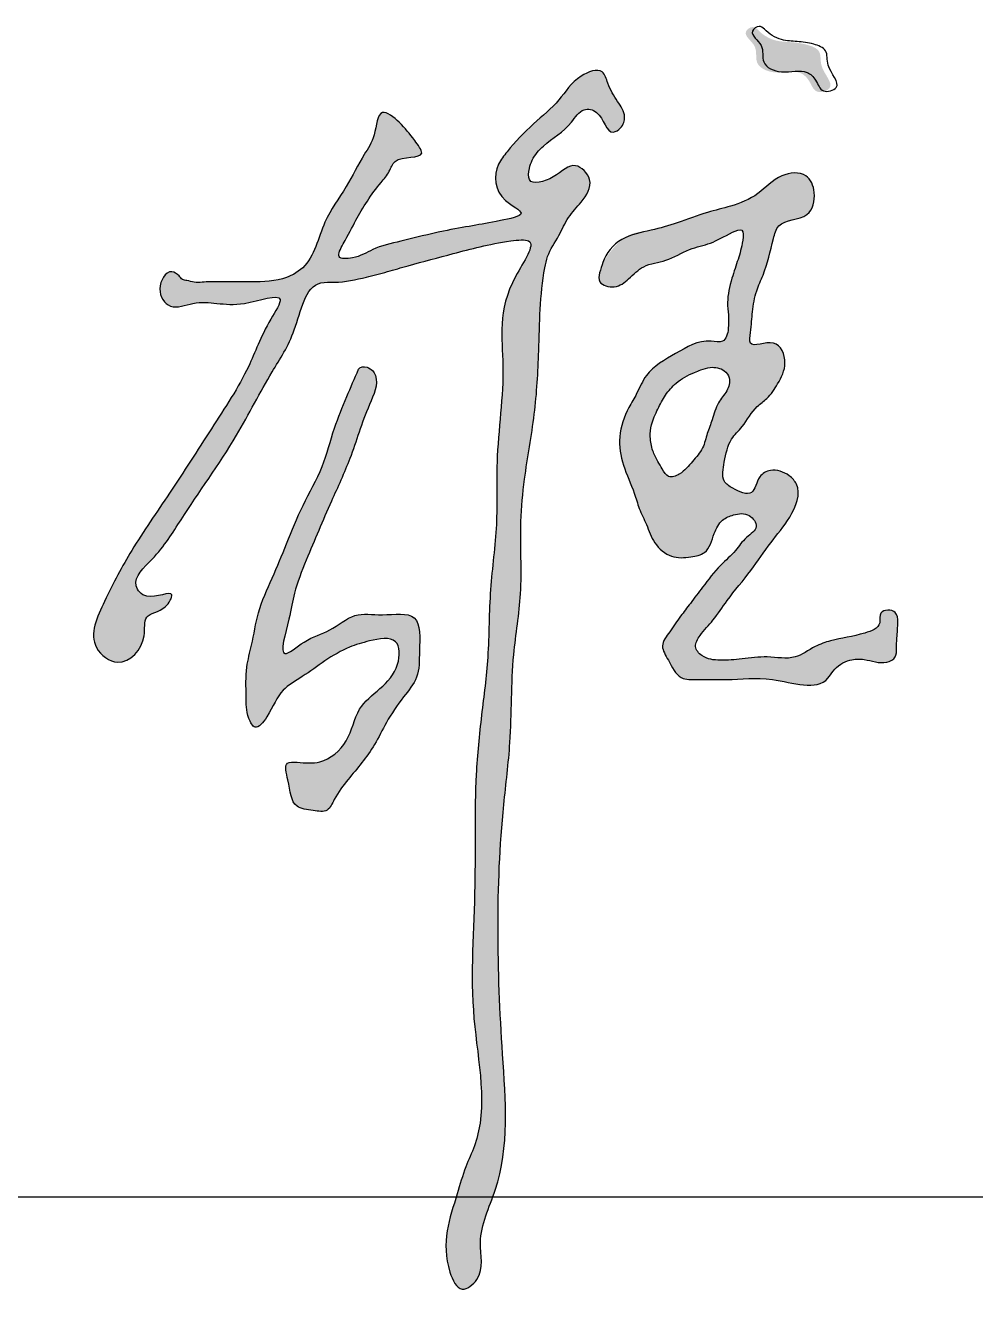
# Model space of a CAD drawing. Extents: x 28773 to 175644, y 7355 to 486294.
# Drawn here: x 173229 to 173793, y 333561 to 334316 of the extents above; entities that cross this region are included whole.
import ezdxf

# ---------------------------------------------------------------- set-up
doc = ezdxf.new("R2010")
doc.units = 0
doc.header["$LTSCALE"] = 1000
doc.header["$MEASUREMENT"] = 0
doc.layers.add('文字和字符', color=7, linetype='Continuous')

msp = doc.modelspace()

# ---------------------------------------------------------------- hatches: boundary and pattern name
h = msp.add_hatch(color=6)
edge = h.paths.add_edge_path()
edge.add_spline(control_points=[(173664, 334313.6), (173666.69, 334310.67), (173673.15, 334306.63), (173683.82, 334306.3), (173692.41, 334305.24), (173702.35, 334301.49), (173699.86, 334290.1), (173712.16, 334279.2), (173697.66, 334274.86), (173695.21, 334283.35), (173687.42, 334290.67), (173675.66, 334286.07), (173661.08, 334292.28), (173664.85, 334304.47), (173653.77, 334310.87), (173660.52, 334316.15), (173663.21, 334314.46), (173664, 334313.6)], knot_values=[0, 0, 0, 0, 9.941955, 17.81997, 26.06635, 32.772253, 40.050923, 51.788007, 58.187099, 64.698727, 70.459521, 83.166695, 93.225525, 101.466789, 109.786091, 113.761149, 116.674069, 116.674069, 116.674069, 116.674069], degree=3, periodic=0)
at = {"layer": '文字和字符'}
h = msp.add_hatch(color=6, dxfattribs=at)
edge = h.paths.add_edge_path()
edge.add_spline(control_points=[(173338.63, 334163.77), (173338.87, 334163.77), (173363.37, 334163.89), (173378.73, 334163.42), (173400.08, 334173.86), (173404.12, 334198.81), (173419.42, 334218.99), (173428.44, 334237.47), (173437.08, 334249.76), (173438.15, 334269.35), (173453.1, 334257.2), (173457.99, 334250.31), (173469.29, 334235.9), (173448.26, 334239.55), (173445.21, 334228.61), (173435.88, 334218.26), (173426.05, 334202.91), (173419.88, 334189.84), (173412.31, 334177.07), (173426.22, 334177.51), (173435.64, 334184.18), (173454.96, 334188.51), (173474.01, 334193.49), (173494.96, 334197.1), (173507.58, 334199.41), (173529.43, 334203.69), (173507.51, 334213.24), (173506.74, 334230.48), (173517.76, 334244.86), (173529.76, 334257.43), (173546.65, 334270.95), (173554.74, 334285.4), (173571.92, 334291.97), (173575.17, 334279.63), (173580.01, 334271.85), (173586.17, 334262.99), (173583.53, 334255.44), (173574.4, 334249.55), (173571.94, 334264.98), (173558.95, 334267.57), (173551.52, 334254.1), (173538.98, 334247.75), (173530.24, 334237.8), (173528.03, 334230.92), (173526.75, 334220.16), (173544.57, 334225.17), (173554.19, 334236.96), (173567.77, 334223.7), (173559.69, 334211.13), (173550.9, 334202.4), (173545.88, 334190.39), (173539.32, 334181.25), (173534.39, 334158.02), (173534.34, 334126.57), (173531.98, 334084.45), (173525.51, 334051), (173522.1, 334015.36), (173524.81, 333980.35), (173517.02, 333936.92), (173518.13, 333894.82), (173507.87, 333816.02), (173509.58, 333727.95), (173517.52, 333638.41), (173495.73, 333596.65), (173502.61, 333573.65), (173486.78, 333561.03), (173473.89, 333589.1), (173482.91, 333611.79), (173489.61, 333636.69), (173505.24, 333668.74), (173490.76, 333727.76), (173497.21, 333800.27), (173495.02, 333860.77), (173499.61, 333905.85), (173504.49, 333942.38), (173504.08, 333980.39), (173509.84, 334018.92), (173507.62, 334063.06), (173515.84, 334114.42), (173507.49, 334152.21), (173535.36, 334190.27), (173506.47, 334186.86), (173486.1, 334181.2), (173460.83, 334174.76), (173443.86, 334169.64), (173429.25, 334166.02), (173416.41, 334162.86), (173395.3, 334164.51), (173390.63, 334133.55), (173372.49, 334106.75), (173352.56, 334066.87), (173325.69, 334030.35), (173308.66, 334001.9), (173290.4, 333986.19), (173301.38, 333972.81), (173319.61, 333982.67), (173311.31, 333967.23), (173298.21, 333966.88), (173301.49, 333948.7), (173286.02, 333932.1), (173264.04, 333948.9), (173277.13, 333977.15), (173292.05, 334005.78), (173315.76, 334039.51), (173338.3, 334075.2), (173361.64, 334110.4), (173369.24, 334133.93), (173386.11, 334159.41), (173351.46, 334145.97), (173335.04, 334154.78), (173314.56, 334145.98), (173305.67, 334159.04), (173313.26, 334172.26), (173319.81, 334167.85), (173321.8, 334164.76), (173325.45, 334164.44), (173329.97, 334162.73), (173338.52, 334163.77), (173338.63, 334163.77)], knot_values=[0, 0, 0, 0, 30.010681, 59.710914, 78.593199, 120.407305, 154.524141, 185.004149, 203.061643, 222.774317, 238.80713, 258.455944, 270.333782, 293.330836, 302.766156, 314.154011, 351.592667, 373.783884, 384.727657, 395.744414, 413.857163, 437.957453, 474.261753, 498.637383, 521.996218, 540.039757, 556.440551, 586.981856, 599.46137, 631.292047, 659.861277, 686.798362, 704.454635, 714.77327, 731.806988, 745.746399, 755.60273, 762.331918, 783.607358, 794.2488, 808.935268, 839.224822, 854.000646, 861.29652, 870.524529, 890.282084, 910.927322, 927.245681, 946.958313, 963.356978, 980.390735, 1000.003082, 1009.515457, 1078.314372, 1130.678307, 1184.843128, 1219.935368, 1279.461792, 1329.992924, 1402.614913, 1454.086505, 1659.988392, 1772.185683, 1817.246483, 1847.677046, 1862.240127, 1879.608782, 1944.488332, 1967.79145, 1986.349178, 2091.415626, 2201.453187, 2292.790848, 2342.000053, 2390.03078, 2446.006624, 2499.916829, 2551.206876, 2630.928051, 2705.368541, 2736.511304, 2751.139397, 2799.882761, 2838.437816, 2856.100871, 2874.060326, 2900.839764, 2911.90203, 2956.44123, 2995.684828, 3055.617738, 3138.927419, 3179.415616, 3204.798199, 3217.112426, 3237.828089, 3249.032304, 3266.585733, 3281.97368, 3312.759311, 3333.895438, 3372.534497, 3420.293911, 3476.863372, 3540.284988, 3599.822241, 3643.146119, 3661.15915, 3690.737213, 3733.200125, 3751.837118, 3768.448916, 3785.656639, 3792.541545, 3796.752385, 3800.355287, 3806.580356, 3819.839144, 3819.839144, 3819.839144, 3819.839144], degree=3, periodic=0)
h = msp.add_hatch(color=6, dxfattribs=at)
edge = h.paths.add_edge_path()
edge.add_spline(control_points=[(173571.98, 334175.16), (173572.03, 334175.35), (173583.35, 334193.58), (173599.81, 334193.38), (173617.18, 334198.95), (173632.47, 334204.92), (173649.03, 334208.63), (173664.92, 334214.97), (173675.58, 334227.99), (173693.41, 334229.74), (173699.16, 334216.04), (173694.95, 334199.48), (173676.42, 334201.45), (173671.92, 334184.25), (173669.16, 334171.48), (173662.59, 334157.76), (173660.62, 334145.74), (173660.18, 334136.42), (173657.95, 334122.84), (173675.87, 334132.15), (173682.26, 334114.79), (173676.34, 334103.72), (173670.62, 334094.74), (173661.19, 334088.5), (173656.41, 334078.58), (173646.51, 334069.45), (173644.42, 334057.95), (173641.96, 334045.8), (173650.06, 334039.93), (173662.15, 334034.92), (173663.35, 334048.05), (173672.75, 334053.08), (173681.71, 334050.04), (173690.83, 334040.22), (173683.67, 334022.75), (173671.18, 334008.74), (173659.77, 333991.05), (173647.13, 333976.85), (173638.1, 333962.79), (173630.62, 333955.23), (173625.39, 333946.91), (173631.76, 333939.47), (173642.32, 333938.4), (173655.29, 333939.47), (173669.94, 333941.67), (173685.71, 333938.27), (173696.71, 333946.9), (173710.85, 333951.77), (173723.3, 333953.03), (173737.99, 333958.43), (173735.3, 333968.86), (173747.02, 333969.15), (173747.32, 333960.73), (173746.76, 333953.8), (173746.34, 333947), (173746.51, 333939.96), (173737.91, 333935.76), (173729.03, 333939.71), (173717.45, 333939.4), (173709.73, 333934.46), (173701.13, 333919.31), (173673.08, 333930.06), (173648.75, 333926.76), (173631.08, 333927.48), (173616.41, 333926.88), (173611.87, 333937.8), (173605.36, 333947.31), (173612.27, 333956.41), (173617.68, 333964.42), (173624.42, 333973.23), (173632.19, 333983.43), (173640.44, 333994.49), (173650.83, 334003.1), (173656.02, 334011.64), (173665.63, 334017.34), (173658.79, 334026.76), (173650.17, 334025.66), (173641.86, 334022.36), (173637.38, 334013.29), (173634.7, 334002.19), (173623.17, 333999.78), (173611.99, 333999.13), (173601.88, 334007.9), (173598.25, 334019.07), (173593.35, 334028.55), (173590.1, 334040.82), (173583.42, 334054.09), (173580.52, 334072.12), (173585.71, 334086.65), (173592.67, 334097.87), (173598.18, 334111.75), (173615.59, 334120.89), (173630.18, 334130.36), (173644.52, 334126.67), (173647.75, 334139.21), (173644.93, 334150.95), (173648.12, 334164.95), (173652.47, 334177.33), (173654.74, 334185.4), (173656.01, 334196.26), (173644.99, 334191.45), (173637.08, 334186.34), (173622.19, 334183.47), (173610.47, 334175.51), (173596.1, 334174.46), (173587.81, 334165.54), (173579.83, 334159.56), (173566.11, 334161.59), (173571.94, 334175.04), (173571.98, 334175.16)], knot_values=[0, 0, 0, 0, 24.512001, 49.882294, 72.277412, 98.738469, 118.409447, 143.109669, 167.776883, 187.618262, 203.042037, 222.126752, 247.275306, 258.48372, 289.86628, 303.795246, 321.379231, 338.707377, 347.328395, 366.307106, 385.237264, 403.506228, 418.562709, 428.786369, 449.648574, 463.118664, 483.023077, 498.54091, 507.708607, 523.614939, 538.272825, 548.331434, 564.446663, 573.613544, 601.356343, 627.727416, 655.753502, 687.468657, 707.386499, 724.030195, 733.822997, 742.988374, 758.369859, 776.521682, 797.368312, 820.285411, 838.875384, 852.53501, 881.495768, 896.424896, 904.484831, 916.221913, 924.49056, 934.624145, 946.353648, 953.359124, 961.492881, 980.267656, 992.004738, 1008.557493, 1015.80342, 1061.650078, 1099.490071, 1123.473109, 1136.892554, 1154.792681, 1167.453766, 1180.555905, 1196.223819, 1209.542153, 1226.270416, 1249.735518, 1266.970627, 1281.05191, 1293.130439, 1303.91699, 1316.71909, 1326.731209, 1339.888064, 1357.279911, 1369.076666, 1385.0742, 1402.881823, 1419.32573, 1433.82478, 1447.087554, 1471.921893, 1495.500471, 1520.791964, 1533.894554, 1550.83807, 1581.024251, 1611.984954, 1621.45011, 1633.096343, 1654.387173, 1674.742462, 1691.115782, 1707.380906, 1715.678547, 1723.570803, 1743.940975, 1761.902668, 1783.344225, 1802.439161, 1818.418402, 1831.919163, 1844.453477, 1860.498716, 1860.498716, 1860.498716, 1860.498716], degree=3, periodic=0)
edge = h.paths.add_edge_path(flags=16)
edge.add_spline(control_points=[(173626.37, 334109.81), (173626.24, 334109.76), (173614.56, 334104.04), (173609.07, 334096.7), (173604.41, 334087.84), (173600.64, 334079.78), (173599.75, 334071.14), (173601.1, 334063.63), (173604.27, 334057.37), (173607.3, 334052.46), (173610.57, 334046.32), (173619.48, 334049.87), (173624.87, 334056.68), (173631.81, 334064.32), (173633.7, 334073.55), (173637.34, 334082.23), (173639.53, 334091.67), (173645.85, 334098.19), (173648.24, 334105.92), (173643.66, 334112.24), (173636.15, 334113.33), (173631.47, 334111.94), (173626.41, 334109.83), (173626.37, 334109.81)], knot_values=[0, 0, 0, 0, 17.49913, 30.768414, 43.809406, 57.820521, 67.761158, 79.395962, 89.172864, 96.402516, 104.532234, 113.624822, 128.719094, 142.570854, 155.091253, 167.081152, 182.063386, 194.044375, 204.792336, 212.007375, 223.839632, 231.821798, 237.531752, 237.531752, 237.531752, 237.531752], degree=3, periodic=0)
h = msp.add_hatch(color=6, dxfattribs=at)
edge = h.paths.add_edge_path()
edge.add_spline(control_points=[(173426.69, 334111.72), (173426.61, 334111.55), (173418.26, 334091.95), (173411.88, 334076.67), (173405.92, 334052.59), (173393.27, 334031.42), (173384.33, 334008.75), (173375.51, 333987.53), (173366.48, 333968.03), (173364.03, 333949.67), (173359.27, 333933.53), (173360.12, 333918.36), (173359.76, 333906.98), (173365.53, 333895.79), (173375.48, 333908.94), (173379.1, 333920.72), (173394.4, 333929.28), (173406.5, 333938.66), (173420.1, 333946.6), (173433.36, 333950.46), (173451.47, 333953.97), (173451.17, 333925.7), (173425.67, 333916.33), (173422, 333889.91), (173405.85, 333876.6), (173393.54, 333877.93), (173381.59, 333878.57), (173386.21, 333864.41), (173386.39, 333850.97), (173399.12, 333849.61), (173408.78, 333847.92), (173413.18, 333858.65), (173422.69, 333870.69), (173435.01, 333884.99), (173443.52, 333902.93), (173452.23, 333915.79), (173463.17, 333928.74), (173462.47, 333944.83), (173464.53, 333968.86), (173441.02, 333964.53), (173423.93, 333967.89), (173409.81, 333955.13), (173396.17, 333952.3), (173377.55, 333935.75), (173386.03, 333963.85), (173388.16, 333979.66), (173397.92, 334004.08), (173408.92, 334029.99), (173423.13, 334060.52), (173430.09, 334085.32), (173439.6, 334104.2), (173433.6, 334114.57), (173426.71, 334111.78), (173426.69, 334111.72)], knot_values=[0, 0, 0, 0, 24.542793, 52.435959, 85.650583, 121.512598, 155.916917, 186.540407, 217.474406, 244.606868, 263.102829, 287.388558, 305.597528, 314.527085, 327.332873, 353.193682, 372.630675, 395.352625, 418.617204, 435.772151, 457.249665, 475.959444, 524.49024, 552.742939, 580.507685, 599.437854, 607.362997, 621.159879, 644.090151, 657.95728, 669.398503, 679.892715, 700.008206, 736.031643, 756.664286, 782.242284, 801.590045, 823.390719, 851.090423, 877.54929, 900.135028, 924.011869, 947.574779, 965.855715, 994.232281, 1016.328926, 1045.309406, 1098.032674, 1136.336698, 1183.774373, 1208.195694, 1217.866995, 1225.149506, 1225.149506, 1225.149506, 1225.149506], degree=3, periodic=0)

# ---------------------------------------------------------------- linework, layer by layer
msp.add_line((166644.07, 333619.66), (174644.07, 333619.66))
at = {"layer": '文字和字符', "color": 6}
for points, start_tangent, end_tangent in [([(173667.9, 334313.97), (173678.06, 334307.72), (173687.44, 334306.55), (173697.21, 334304.99), (173704.25, 334301.08), (173705.81, 334292.49), (173710.5, 334279.21), (173703.07, 334277.26), (173698.38, 334283.51), (173693.3, 334288.19), (173678.06, 334288.58), (173667.5, 334294.44), (173665.94, 334304.21), (173660.86, 334312.8), (173664.77, 334315.54), (173667.9, 334313.97)], (0.676765, -0.736199), (0.676765, -0.736199)), ([(173338.63, 334163.77), (173360.25, 334163.77), (173381.58, 334165.56), (173393.53, 334172.08), (173406.77, 334199.14), (173419.31, 334220.29), (173430.13, 334239.41), (173435.95, 334251.05), (173440.94, 334264.35), (173450.92, 334258.53), (173460.07, 334247.72), (173464.23, 334240.24), (173448.43, 334235.26), (173444.96, 334229.41), (173440.11, 334222.79), (173425.14, 334200.34), (173417.65, 334186.21), (173415.15, 334178.73), (173423.05, 334177.91), (173435.12, 334182.89), (173451.75, 334187.87), (173477.23, 334193.85), (173494.5, 334197.05), (173511.05, 334200.11), (173523.29, 334204.5), (173514.14, 334211.98), (173509.98, 334233.59), (173514.97, 334241.07), (173530.78, 334257.7), (173545.75, 334271.83), (173559.06, 334285.96), (173571.54, 334288.46), (173574.86, 334281.81), (173580.69, 334271), (173584.84, 334261.86), (173582.35, 334255.21), (173578.19, 334252.71), (173568.21, 334264.35), (173560.72, 334266.01), (173553.24, 334258.53), (173536.6, 334244.4), (173529.94, 334236.09), (173528.28, 334231.1), (173528.28, 334224.45), (173542.42, 334226.11), (173555.73, 334232.76), (173564.05, 334224.45), (173559.06, 334211.15), (173551.57, 334202), (173545.75, 334191.2), (173539.09, 334178.73), (173537.43, 334172.08), (173533.82, 334122.63), (173531.17, 334084.99), (173525.39, 334046.39), (173523.2, 334021.19), (173523, 333978.29), (173518.98, 333942.1), (173516.68, 333889.82), (173513.04, 333852.9), (173512.31, 333704.52), (173507.95, 333623.78), (173499.21, 333592.51), (173497.03, 333570.69), (173488.29, 333564.87), (173481.02, 333575.05), (173485.38, 333621.6), (173490.48, 333637.6), (173495.57, 333649.97), (173495.33, 333725.69), (173495.81, 333804.98), (173496.61, 333870.8), (173499.83, 333906.12), (173503.47, 333940.54), (173505.16, 333980.84), (173508.61, 334019.54), (173509.01, 334056.5), (173512.54, 334113.84), (173520.07, 334166.95), (173527.8, 334188.02), (173517.26, 334188.02), (173482.95, 334180.47), (173456.12, 334173.28), (173443.88, 334169.76), (173431.35, 334166.54), (173412.3, 334163.43), (173404.34, 334163.08), (173388.55, 334135.13), (173375.37, 334110.11), (173354.18, 334072.47), (173321.23, 334022.29), (173303.97, 333998.77), (173294.55, 333983.08), (173300.83, 333976.81), (173315.74, 333977.6), (173311.81, 333970.54), (173300.83, 333964.27), (173299.26, 333953.29), (173283.57, 333937.61), (173271.01, 333946.23), (173275.72, 333973.67), (173291.94, 334004.03), (173314.37, 334038.07), (173339.28, 334076.4), (173361.25, 334113.25), (173374.58, 334141.48), (173380.08, 334153.24), (173358.89, 334150.89), (173328.29, 334150.89), (173314.95, 334149.32), (173308.67, 334159.51), (173315.74, 334169.71), (173320.02, 334167.2), (173322.17, 334165.06), (173324.69, 334164.43), (173329.08, 334163.5), (173338.63, 334163.77)], (1, 0), (1, 0)), ([(173571.98, 334175.16), (173583.17, 334188.83), (173600.58, 334194.42), (173616.12, 334198.77), (173634.15, 334204.98), (173647.82, 334208.71), (173663.99, 334216.17), (173678.29, 334226.73), (173692.58, 334226.73), (173697.56, 334216.79), (173693.21, 334203.74), (173676.42, 334196.91), (173673.31, 334189.45), (173667.1, 334167.71), (173663.37, 334158.39), (173660.88, 334145.96), (173659.64, 334133.54), (173659.64, 334127.32), (173673.31, 334127.32), (173680.15, 334115.52), (173675.8, 334103.09), (173669.33, 334094.38), (173663.69, 334089.64), (173654.66, 334077.62), (173648.45, 334070.17), (173644.09, 334056.5), (173644.09, 334045.32), (173649.07, 334040.97), (173660.26, 334038.48), (173665.23, 334047.8), (173671.45, 334051.53), (173682.64, 334048.42), (173686.99, 334043.45), (173682.96, 334023.87), (173671.68, 334008.58), (173659.91, 333992.16), (173645.77, 333974.21), (173637.35, 333962.58), (173629.67, 333953.37), (173626.98, 333946.85), (173630.82, 333941.47), (173641.57, 333938.79), (173654.63, 333939.55), (173669.61, 333940.7), (173686.13, 333940.7), (173698.03, 333946.85), (173707.25, 333950.3), (173727.61, 333954.91), (173736.44, 333961.05), (173737.21, 333966.8), (173745.66, 333967.19), (173747.19, 333961.43), (173746.81, 333954.14), (173746.43, 333945.69), (173745.66, 333940.7), (173740.67, 333937.63), (173727.22, 333939.17), (173718.77, 333938.79), (173708.79, 333932.26), (173705.71, 333928.04), (173672.68, 333927.27), (173645.41, 333927.27), (173628.13, 333927.27), (173618.53, 333928.42), (173610.85, 333938.79), (173607.39, 333947.23), (173611.62, 333955.67), (173618.15, 333964.89), (173623.91, 333972.56), (173631.2, 333982.16), (173641.96, 333995.21), (173650.76, 334003.97), (173657.32, 334011.71), (173663.08, 334018.24), (173658.86, 334024.76), (173649.64, 334025.15), (173643.11, 334022.08), (173638.12, 334014.02), (173632.36, 334002.88), (173624.29, 334000.2), (173612.77, 334000.58), (173602.78, 334008.64), (173597.79, 334019.39), (173593.59, 334028.96), (173590.6, 334038.04), (173584.17, 334054.73), (173581.99, 334071.59), (173587.43, 334088.98), (173591.99, 334097.25), (173597.77, 334108.01), (173615.17, 334121.06), (173636.25, 334128.38), (173643.07, 334128.38), (173646.48, 334136.05), (173646.05, 334151.39), (173648.64, 334165.82), (173652.26, 334177.06), (173655.01, 334188.45), (173654.58, 334194.42), (173649.04, 334193.14), (173635.82, 334186.75), (173623.46, 334182.91), (173609.39, 334176.52), (173596.17, 334172.69), (173587.22, 334165.45), (173578.7, 334160.76), (173570.17, 334163.74), (173571.98, 334175.16)], (0.284283, 0.95874), (0.284283, 0.95874)), ([(173426.69, 334111.72), (173419.77, 334095.45), (173412.44, 334076.73), (173405.11, 334053.94), (173393.71, 334030.75), (173383.94, 334007.97), (173375.39, 333987.62), (173367.24, 333966.87), (173363.17, 333947.74), (173360.32, 333934.72), (173359.91, 333917.23), (173361.54, 333904.21), (173365.21, 333898.92), (173372.13, 333905.02), (173381.9, 333920.89), (173393.3, 333929.03), (173406.74, 333938.39), (173421.4, 333946.52), (173433.2, 333950.19), (173448.68, 333949.78), (173449.9, 333936.35), (173427.37, 333909.6), (173419.41, 333890.86), (173403.79, 333878.36), (173390.15, 333878.08), (173384.46, 333877.51), (173384.75, 333867.57), (173390.15, 333851.96), (173399.81, 333849.4), (173408.05, 333849.68), (173412.31, 333855.93), (173420.55, 333867.86), (173436.18, 333888.59), (173443.28, 333901.65), (173453.51, 333916.98), (173461.18, 333928.62), (173462.89, 333944.24), (173459.84, 333963.97), (173440.86, 333965.78), (173424.59, 333965.33), (173409.67, 333956.74), (173394.31, 333949.52), (173383.01, 333942.74), (173385.27, 333963.07), (173388.62, 333978.63), (173395.66, 333998.3), (173410.58, 334033.24), (173421.52, 334058.59), (173433.22, 334090.71), (173436.74, 334107.95), (173431.81, 334112.88), (173426.69, 334111.72)], (-0.394162, -0.919041), (-0.394162, -0.919041)), ([(173626.37, 334109.81), (173615.49, 334103.44), (173609.11, 334096.32), (173604.61, 334088.07), (173600.86, 334078.69), (173600.11, 334071.57), (173601.61, 334063.32), (173604.61, 334056.94), (173607.23, 334052.44), (173610.99, 334047.95), (173617.36, 334049.45), (173625.24, 334056.94), (173631.17, 334064.98), (173634, 334073.54), (173636.88, 334081.69), (173640.63, 334091.82), (173645.51, 334098.94), (173647.02, 334106.54), (173644.03, 334110.79), (173635.75, 334112.81), (173630.19, 334111.35), (173626.37, 334109.81)], (-0.928724, -0.370772), (-0.928724, -0.370772))]:
    msp.add_spline(points, degree=3, dxfattribs=dict(at, start_tangent=start_tangent, end_tangent=end_tangent))

doc.saveas('drawing.dxf')
